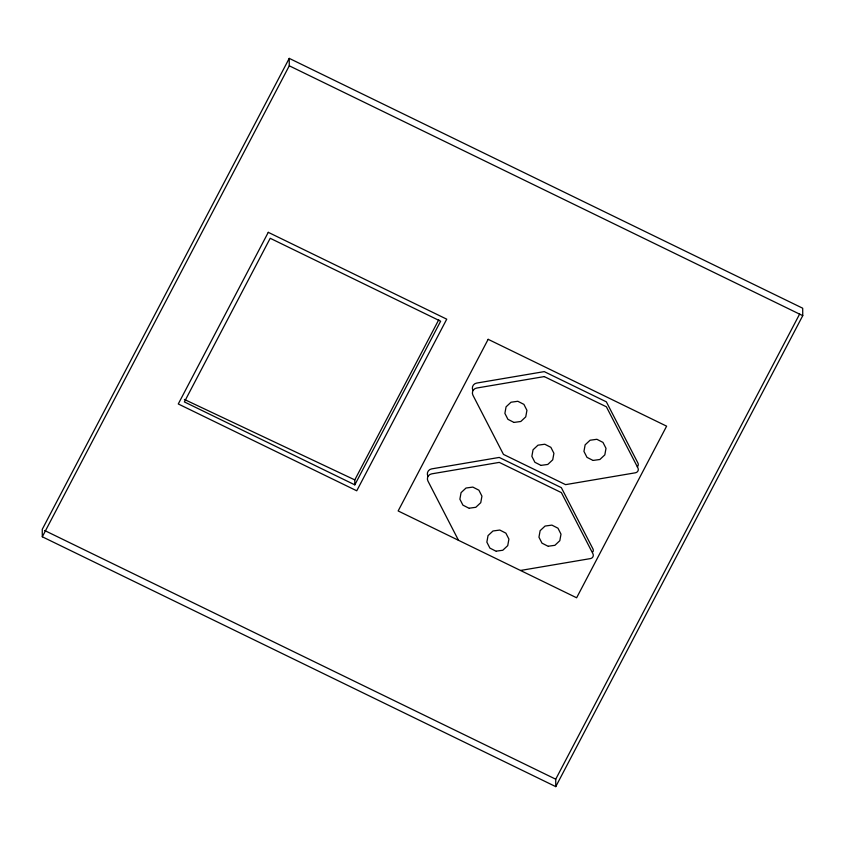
<?xml version="1.0" encoding="UTF-8"?>
<svg xmlns="http://www.w3.org/2000/svg" width="845" height="845" viewBox="0 0 845 845"><rect width="100%" height="100%" fill="white"/><g stroke="black" fill="none" stroke-linecap="round" stroke-linejoin="round"><path stroke-width="1.27" d="M289.233 58.368L42.25 529.35L42.303 536.786L555.767 786.632L802.75 315.65L802.697 308.214L289.233 58.368L289.275 65.804L42.303 536.786M354.815 484.85L440.636 321.206L270.199 238.279L184.379 401.924L354.815 484.85L354.784 479.897L438.756 319.759M555.767 786.632L555.725 779.196L799.634 314.055M520.573 570.449L590.444 558.598A3.464 3.338 -0.4 0 0 592.958 553.824L561.386 492.614L499.279 462.395L431.679 473.855A5.197 5.007 -0.4 0 0 427.929 481.016L458.455 540.23M514.383 422.373L520.805 421.486L525.748 416.87L526.931 410.332L523.911 404.375L517.827 401.28L511.014 402.22L506.07 406.836L504.887 413.374L507.919 419.321L513.992 422.426M541.349 465.331L547.782 464.444L552.725 459.828L553.908 453.29L550.877 447.332L544.793 444.238L537.98 445.178L533.047 449.793L531.864 456.332L534.885 462.278L540.969 465.384M593.443 460.388L599.876 459.5L604.819 454.885L606.002 448.346L602.971 442.4L596.887 439.294L590.074 440.234L585.131 444.85L583.948 451.388L586.979 457.346L593.063 460.44M469.376 508.183L475.809 507.296L480.752 502.68L481.935 496.142L478.904 490.195L472.82 487.09L466.007 488.03L461.064 492.646L459.881 499.184L462.912 505.141L468.996 508.236M496.353 551.141L502.786 550.253L507.729 545.638L508.912 539.099L505.88 533.153L499.796 530.047L492.984 530.987L488.04 535.603L486.857 542.141L489.889 548.099L495.973 551.193M548.447 546.197L554.88 545.321L559.812 540.694L560.995 534.167L557.975 528.209L551.891 525.115L545.078 526.055L540.135 530.671L538.952 537.198L541.983 543.155L548.056 546.25M184.368 399.442L354.784 479.897M289.275 65.804L802.75 315.65M44.627 530.502L555.725 779.196M427.887 476.062A5.197 5.007 -0.4 0 1 431.647 468.89L499.237 457.43L561.355 487.66L592.915 548.859A3.464 3.338 -0.4 0 1 592.905 551.859M637.288 466.884A3.464 3.338 -0.4 0 0 637.922 463.049L606.351 401.84L544.243 371.62L476.643 383.081A5.197 5.007 -0.4 0 0 472.894 390.242M268.266 232.333L178.274 403.963L356.748 490.797L446.741 319.178L268.266 232.333M488.156 339.32L398.153 510.95L576.628 597.785L666.62 426.165L488.156 339.32M544.275 376.585L476.686 388.045A5.197 5.007 -0.4 0 0 472.925 395.207L503.462 454.409L565.569 484.639L635.451 472.788A3.464 3.338 -0.4 0 0 637.954 468.014L606.383 406.804L544.275 376.585"/></g></svg>
